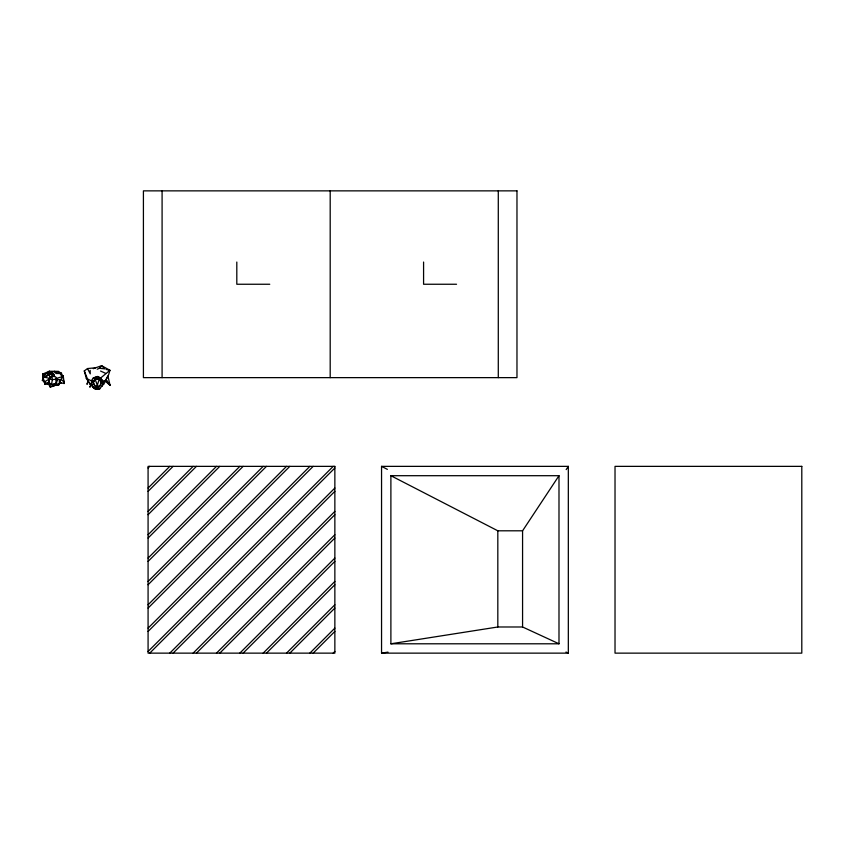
<?xml version="1.0" encoding="UTF-8"?>
<svg xmlns="http://www.w3.org/2000/svg" width="844" height="844" viewBox="0 0 844 844"><rect width="100%" height="100%" fill="white"/><g stroke="black" fill="none" stroke-linecap="round" stroke-linejoin="round"><path stroke-width="1.27" d="M103.58 384.642L108.591 374.831L109.973 370.294L101.639 365.705L95.667 367.773L87.502 368.554L84.294 370.927L86.31 378.344L90.762 385.212L90.772 383.387M102.936 384.569L102.989 381.53L100.183 377.796L97.725 376.487L93.273 378.007C90.055 381.393 91.215 387.871 95.942 389.179L99.729 388.862L102.936 384.569L102.989 381.53L100.183 377.796M91.806 380.37L91.69 384.695L93.515 387.85L95.942 389.179M45.597 376.551L46.072 377.479L44.753 377.215L47.496 375.591L49.3 371.276L45.175 374.419L44.753 377.215L51.051 373.259L52.17 373.28L51.969 376.698L48.941 378.819L48.773 382.796L53.045 385.043L56.348 383.398L57.339 379.99L55.577 376.804L51.758 376.15L50.07 378.513L44.753 377.215L42.622 374.082L49.3 371.276L58.574 371.349L62.256 376.635L58.552 384.685L49.743 386.489L49.965 384.569L48.34 382.912M59.28 382.047L59.629 379.673M49.152 384.463L44.795 384.115L45.175 381.615M50.461 376.413L50.07 378.513L49.247 374.557L51.051 373.259L51.484 374.251M102.187 386.267L103.063 382.258L101.174 378.829L97.725 376.487L93.273 378.007M101.312 382.311L100.71 384.737L99.202 386.752L97.714 387.322L95.625 387.006L93.874 384.685L93.294 382.364L95.298 378.745L97.419 378.196L100.141 379.505L101.312 382.311L99.181 379.336L95.182 379.389L93.294 382.364M49.416 380.655L48.773 382.796L53.045 385.043L54.596 383.703M88.093 380.749L86.995 384.326L88.388 380.749M106.027 380.148L106.998 377.184M49.743 386.489L50.44 387.164L55.44 385.244L58.953 384.98L60.905 379.726M90.92 384.864L89.844 387.217L91.004 384.843M95.003 380.37L95.931 378.534L100.214 379.431L100.985 383.44L99.465 386.541L97.387 387.459L95.172 386.13L93.399 382.786L93.768 380.401L95.931 378.534M43.318 378.397L42.2 380.412L44.352 381.646L44.795 384.115M49.3 371.276L47.834 373.502L54.417 371.444L61.412 372.753L62.256 376.635L56.115 378.545M558.992 643.793L522.573 626.986L522.573 530.802L558.992 475.699L390.888 475.699L390.888 643.793L558.992 643.793L558.992 475.699M566.187 469.602L568.328 466.363L381.551 466.363L381.551 653.14L568.328 653.14L568.328 466.363M99.792 368.037L101.639 365.705L104.793 368.881L99.402 368.237L97.239 369.218M95.625 387.006L97.334 385.159L99.181 379.336L100.141 379.505M148.08 468.009L149.736 466.363M148.08 488.054L169.781 466.363M148.08 491.356L173.083 466.363M148.08 511.401L193.128 466.363M148.08 514.703L196.43 466.363M148.08 534.748L216.475 466.363M148.08 538.05L219.778 466.363M148.08 558.095L239.823 466.363M148.08 561.397L243.125 466.363M148.08 581.442L263.17 466.363M148.08 584.744L266.472 466.363M148.08 604.789L286.517 466.363M148.08 608.091L289.819 466.363M148.08 628.136L309.864 466.363M148.08 631.439L313.166 466.363M148.08 651.484L333.211 466.363M149.736 653.14L334.857 468.009M169.781 653.14L334.857 488.054M173.083 653.14L334.857 491.356M193.128 653.14L334.857 511.401M196.43 653.14L334.857 514.703M216.475 653.14L334.857 534.748M219.778 653.14L334.857 538.05M239.823 653.14L334.857 558.095M243.125 653.14L334.857 561.397M263.17 653.14L334.857 581.442M266.472 653.14L334.857 584.744M286.517 653.14L334.857 604.789M289.819 653.14L334.857 608.091M309.864 653.14L334.857 628.136M313.166 653.14L334.857 631.439M333.211 653.14L334.857 651.484M100.278 378.312L109.973 370.294L106.154 369.45M61.517 377.395L63.268 375.907L60.905 374.567M49.089 379.093L44.226 382.047L42.717 378.766L42.622 374.082L46.526 373.639M49.247 374.557L52.17 373.28L53.573 373.681L54.332 375.411L52.17 373.28M55.44 385.244L61.116 382.912L64.133 383.524L63.268 375.907M54.238 385.592L61.116 382.912M93.283 368.691L95.667 367.773M102.852 381.245L105.943 380.222M48.941 378.819L52.349 379.642L55.693 379.22L56.348 383.398L51.516 384.537L52.349 379.642L51.969 376.698M390.888 643.793L497.823 626.986L522.573 626.986M381.551 653.14L387.997 652.127M269.763 284.249L236.805 284.249L236.805 262.041M456.541 284.249L423.582 284.249L423.582 262.041M390.888 475.699L497.823 530.802L522.573 530.802M95.467 378.65L98.801 378.671M60.451 373.523L56.01 373.481L54.417 371.444L56.632 372.415M99.729 388.862L94.982 388.757L92.355 386.447L91.426 383.788M56.137 379.146L61.095 380.043M55.704 379.283L57.339 379.99M49.965 384.569L44.226 382.047L43.171 377.226M100.552 371.054L105.595 373.322M565.976 652.053L568.328 653.14M86.31 378.344L92.967 381.657M381.551 466.363L387.364 469.359M99.202 386.752L97.334 385.159L95.182 379.389M104.825 380.697L110.089 385.392L107.895 375.928M106.407 380.549L110.089 385.392L105.859 379.389M47.538 382.459L50.44 387.164M63.005 380.422L63.933 381.963L63.1 378.428M87.839 380.243L90.762 385.212M87.502 368.554L90.245 373.871L90.15 370.326M62.941 380.623L64.133 383.524M84.294 370.927L87.47 378.924M56.137 382.364L56.348 383.398M498.287 190.86L498.287 377.637M497.823 530.802L497.823 626.986M330.194 190.86L330.194 377.637M162.09 190.86L162.09 377.637M516.971 190.86L143.417 190.86L143.417 377.637L516.971 377.637L516.971 190.86M334.857 466.363L148.08 466.363L148.08 653.14L334.857 653.14L334.857 466.363M801.8 466.363L615.023 466.363L615.023 653.14L801.8 653.14L801.8 466.363"/></g></svg>
